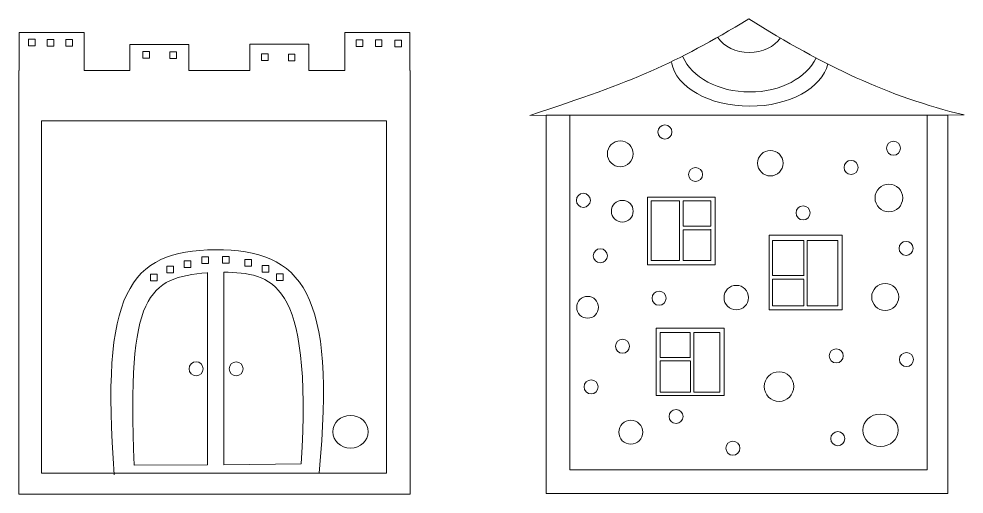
# Model space of a CAD drawing. Header units: centimetres. Extents: x -21.6 to 35.6, y -35.6 to 48.3.
# Drawn here: x -8.91 to 4.64, y 6.4 to 13.2 of the extents above; entities that cross this region are included whole.
import ezdxf

# ---------------------------------------------------------------- set-up
doc = ezdxf.new("R2010")
doc.units = ezdxf.units.CM
doc.header["$MEASUREMENT"] = 0
doc.layers.add('layer 1', color=7, linetype='Continuous')

msp = doc.modelspace()

# ---------------------------------------------------------------- linework, layer by layer
at = {"layer": 'layer 1', "color": 250, "lineweight": 9}
for points in [[(-8.77273, 12.81419), (-8.67749, 12.81419), (-8.67749, 12.90943), (-8.77273, 12.90943), (-8.77273, 12.81419)], [(-8.50285, 12.81313), (-8.40761, 12.81313), (-8.40761, 12.90837), (-8.50285, 12.90837), (-8.50285, 12.81313)], [(-8.23827, 12.81313), (-8.14303, 12.81313), (-8.14303, 12.90837), (-8.23827, 12.90837), (-8.23827, 12.81313)], [(-4.07688, 12.80572), (-3.98164, 12.80572), (-3.98164, 12.90096), (-4.07688, 12.90096), (-4.07688, 12.80572)], [(-3.80172, 12.8044), (-3.70648, 12.8044), (-3.70648, 12.89964), (-3.80172, 12.89964), (-3.80172, 12.8044)], [(-3.52232, 12.79937), (-3.42708, 12.79937), (-3.42708, 12.89461), (-3.52232, 12.89461), (-3.52232, 12.79937)], [(-7.13231, 12.63744), (-7.03707, 12.63744), (-7.03707, 12.73268), (-7.13231, 12.73268), (-7.13231, 12.63744)], [(-6.74813, 12.63215), (-6.65289, 12.63215), (-6.65289, 12.72739), (-6.74813, 12.72739), (-6.74813, 12.63215)], [(-5.43367, 12.60569), (-5.33843, 12.60569), (-5.33843, 12.70093), (-5.43367, 12.70093), (-5.43367, 12.60569)], [(-5.04844, 12.6004), (-4.9532, 12.6004), (-4.9532, 12.69564), (-5.04844, 12.69564), (-5.04844, 12.6004)], [(-6.29042, 9.69688), (-6.19518, 9.69688), (-6.19518, 9.79212), (-6.29042, 9.79212), (-6.29042, 9.69688)], [(-5.99408, 9.70217), (-5.89884, 9.70217), (-5.89884, 9.79741), (-5.99408, 9.79741), (-5.99408, 9.70217)], [(-5.6734, 9.65983), (-5.57816, 9.65983), (-5.57816, 9.75507), (-5.6734, 9.75507), (-5.6734, 9.65983)], [(-6.79207, 9.5667), (-6.69683, 9.5667), (-6.69683, 9.66194), (-6.79207, 9.66194), (-6.79207, 9.5667)], [(-6.54335, 9.63972), (-6.44811, 9.63972), (-6.44811, 9.73496), (-6.54335, 9.73496), (-6.54335, 9.63972)], [(-5.4247, 9.57623), (-5.32946, 9.57623), (-5.32946, 9.67147), (-5.4247, 9.67147), (-5.4247, 9.57623)], [(-7.02279, 9.45029), (-6.92755, 9.45029), (-6.92755, 9.54553), (-7.02279, 9.54553), (-7.02279, 9.45029)], [(-5.21832, 9.45452), (-5.12308, 9.45452), (-5.12308, 9.54976), (-5.21832, 9.54976), (-5.21832, 9.45452)]]:
    msp.add_lwpolyline(points, close=True, dxfattribs=at)
for centre, major_axis, ratio in [((0.34912, 11.58175), (0, 0.10054), 1), ((-0.29117, 11.26954), (0, 0.18522), 0.99994601), ((3.62467, 11.34892), (0, 0.10054), 1), ((1.8599, 11.1346), (0, 0.18257), 0.99994523), ((3.01613, 11.07375), (0, 0.10054), 1), ((0.78833, 10.97321), (0, 0.10054), 1), ((-0.82034, 10.60279), (0, 0.10054), 1), ((3.55852, 10.63718), (0, 0.19845), 0.99994961), ((-0.26206, 10.44668), (0, 0.15611), 0.99993594), ((2.32821, 10.42288), (0, 0.10054), 1), ((-0.57692, 9.80904), (0, 0.10054), 1), ((3.80458, 9.91488), (0, 0.10054), 1), ((1.37107, 9.21014), (0, 0.17516), 0.99994291), ((3.5056, 9.21902), (0, 0.19315), 0.99994823), ((-0.75948, 9.07085), (0, 0.15611), 0.99993594), ((0.26446, 9.2005), (0, 0.10054), 1), ((-0.25942, 8.51258), (0, 0.10054), 1), ((2.80446, 8.375), (0, 0.10054), 1), ((3.80988, 8.32208), (0, 0.10054), 1), ((-6.37086, 8.19087), (0, 0.10054), 1), ((-5.79618, 8.18981), (0, 0.10054), 1), ((1.98425, 7.93578), (0, 0.21168), 0.99995276), ((-0.70921, 7.9305), (0, 0.10054), 1), ((0.50787, 7.50716), (0, 0.10054), 1), ((-4.15724, 7.28858), (0.254, 0), 0.91665354), ((-0.14035, 7.28226), (0, 0.17199), 0.99994186), ((3.43736, 7.30974), (0.254, 0), 0.91665354), ((2.82562, 7.18966), (0, 0.10054), 1), ((1.32279, 7.05208), (0, 0.10054), 1)]:
    msp.add_ellipse(centre, major_axis=major_axis, ratio=ratio, dxfattribs=at)
for points, knots in [([(4.63646, 11.82505), (4.63646, 11.82505), (-1.58691, 11.81831), (-1.58691, 11.81831), (-1.58691, 11.81831), (-0.07132, 12.31733), (0.46982, 12.54979), (1.55018, 13.20107), (1.55018, 13.20107), (2.637, 12.52718), (3.5442, 12.08899), (4.63646, 11.82505)], [0, 0, 0, 0, 0.25, 0.25, 0.25, 0.25, 0.5, 0.5, 0.5, 0.5, 1, 1, 1, 1]), ([(-8.90699, 12.46004), (-8.90699, 12.46004), (-8.90699, 13.00507), (-8.90699, 13.00507), (-8.90699, 13.00507), (-8.90699, 13.00507), (-7.97565, 13.00507), (-7.97565, 13.00507), (-7.97565, 13.00507), (-7.97565, 13.00507), (-7.97565, 12.46004), (-7.97565, 12.46004)], [0, 0, 0, 0, 0.25, 0.25, 0.25, 0.25, 0.5, 0.5, 0.5, 0.5, 1, 1, 1, 1]), ([(-4.23762, 12.46004), (-4.23762, 12.46004), (-4.23762, 13.00507), (-4.23762, 13.00507), (-4.23762, 13.00507), (-4.23762, 13.00507), (-3.30628, 13.00507), (-3.30628, 13.00507), (-3.30628, 13.00507), (-3.30628, 13.00507), (-3.30628, 12.46004), (-3.30628, 12.46004)], [0, 0, 0, 0, 0.25, 0.25, 0.25, 0.25, 0.5, 0.5, 0.5, 0.5, 1, 1, 1, 1]), ([(2.0031, 12.92852), (1.91676, 12.80404), (1.74957, 12.71966), (1.55752, 12.71966), (1.55752, 12.71966), (1.36283, 12.71966), (1.19373, 12.80637), (1.10845, 12.93365)], [0, 0, 0, 0, 0.33333333, 0.33333333, 0.33333333, 0.33333333, 1, 1, 1, 1]), ([(-7.31949, 12.46004), (-7.31949, 12.46004), (-7.31949, 12.83574), (-7.31949, 12.83574), (-7.31949, 12.83574), (-7.31949, 12.83574), (-6.47282, 12.83574), (-6.47282, 12.83574), (-6.47282, 12.83574), (-6.47282, 12.83574), (-6.47282, 12.46004), (-6.47282, 12.46004)], [0, 0, 0, 0, 0.25, 0.25, 0.25, 0.25, 0.5, 0.5, 0.5, 0.5, 1, 1, 1, 1]), ([(-5.60075, 12.46004), (-5.60075, 12.46004), (-5.60075, 12.83732), (-5.60075, 12.83732), (-5.60075, 12.83732), (-5.60075, 12.83732), (-4.75408, 12.83732), (-4.75408, 12.83732), (-4.75408, 12.83732), (-4.75408, 12.83732), (-4.75408, 12.46004), (-4.75408, 12.46004)], [0, 0, 0, 0, 0.25, 0.25, 0.25, 0.25, 0.5, 0.5, 0.5, 0.5, 1, 1, 1, 1]), ([(0.60669, 12.65825), (0.73073, 12.36673), (1.1125, 12.15439), (1.56424, 12.15439), (1.56424, 12.15439), (2.0081, 12.15439), (2.38443, 12.35939), (2.51507, 12.64308)], [0, 0, 0, 0, 0.33333333, 0.33333333, 0.33333333, 0.33333333, 1, 1, 1, 1]), ([(0.44254, 12.57547), (0.50914, 12.22387), (0.98594, 11.95119), (1.56424, 11.95119), (1.56424, 11.95119), (2.13206, 11.95119), (2.60202, 12.21408), (2.68192, 12.55643)], [0, 0, 0, 0, 0.33333333, 0.33333333, 0.33333333, 0.33333333, 1, 1, 1, 1]), ([(-3.30628, 12.46004), (-3.30628, 12.46004), (-3.30095, 12.46004), (-3.30095, 12.46004), (-3.30095, 12.46004), (-3.30095, 12.46004), (-3.30095, 6.39577), (-3.30095, 6.39577), (-3.30095, 6.39577), (-3.30095, 6.39577), (-8.91016, 6.39577), (-8.91016, 6.39577), (-8.91016, 6.39577), (-8.91016, 6.39577), (-8.91016, 12.46004), (-8.91016, 12.46004), (-8.91016, 12.46004), (-8.91016, 12.46004), (-8.90699, 12.46004), (-8.90699, 12.46004)], [0, 0, 0, 0, 0.16666667, 0.16666667, 0.16666667, 0.16666667, 0.33333333, 0.33333333, 0.33333333, 0.33333333, 0.5, 0.5, 0.5, 0.5, 0.66666667, 0.66666667, 0.66666667, 0.66666667, 1, 1, 1, 1]), ([(-1.3536, 11.82168), (-1.3536, 11.82168), (4.40373, 11.82168), (4.40373, 11.82168), (4.40373, 11.82168), (4.40373, 11.82168), (4.40373, 6.40639), (4.40373, 6.40639), (4.40373, 6.40639), (4.40373, 6.40639), (-1.3536, 6.40639), (-1.3536, 6.40639), (-1.3536, 6.40639), (-1.3536, 6.40639), (-1.3536, 11.82168), (-1.3536, 11.82168)], [0, 0, 0, 0, 0.2, 0.2, 0.2, 0.2, 0.4, 0.4, 0.4, 0.4, 0.6, 0.6, 0.6, 0.6, 1, 1, 1, 1]), ([(4.1074, 11.82447), (4.1074, 11.82447), (4.1074, 6.74506), (4.1074, 6.74506), (4.1074, 6.74506), (4.1074, 6.74506), (-1.01494, 6.74506), (-1.01494, 6.74506), (-1.01494, 6.74506), (-1.01494, 6.74506), (-1.01494, 11.82168), (-1.01494, 11.82168)], [0, 0, 0, 0, 0.25, 0.25, 0.25, 0.25, 0.5, 0.5, 0.5, 0.5, 1, 1, 1, 1]), ([(-8.58736, 11.74092), (-8.58736, 11.74092), (-3.6396, 11.74092), (-3.6396, 11.74092), (-3.6396, 11.74092), (-3.6396, 11.74092), (-3.6396, 6.6974), (-3.6396, 6.6974), (-3.6396, 6.6974), (-3.6396, 6.6974), (-8.58736, 6.6974), (-8.58736, 6.6974), (-8.58736, 6.6974), (-8.58736, 6.6974), (-8.58736, 11.74092), (-8.58736, 11.74092)], [0, 0, 0, 0, 0.2, 0.2, 0.2, 0.2, 0.4, 0.4, 0.4, 0.4, 0.6, 0.6, 0.6, 0.6, 1, 1, 1, 1]), ([(0.10004, 10.64717), (0.10004, 10.64717), (1.07103, 10.64717), (1.07103, 10.64717), (1.07103, 10.64717), (1.07103, 10.64717), (1.07103, 9.68001), (1.07103, 9.68001), (1.07103, 9.68001), (1.07103, 9.68001), (0.10004, 9.68001), (0.10004, 9.68001), (0.10004, 9.68001), (0.10004, 9.68001), (0.10004, 10.64717), (0.10004, 10.64717)], [0, 0, 0, 0, 0.2, 0.2, 0.2, 0.2, 0.4, 0.4, 0.4, 0.4, 0.6, 0.6, 0.6, 0.6, 1, 1, 1, 1]), ([(0.5584, 9.7425), (0.5584, 9.7425), (0.1533, 9.7425), (0.1533, 9.7425), (0.1533, 9.7425), (0.1533, 9.7425), (0.1533, 10.59426), (0.1533, 10.59426), (0.1533, 10.59426), (0.1533, 10.59426), (0.5584, 10.59426), (0.5584, 10.59426)], [0, 0, 0, 0, 0.25, 0.25, 0.25, 0.25, 0.5, 0.5, 0.5, 0.5, 1, 1, 1, 1]), ([(0.6084, 10.59426), (0.6084, 10.59426), (1.00843, 10.59426), (1.00843, 10.59426), (1.00843, 10.59426), (1.00843, 10.59426), (1.00843, 10.23092), (1.00843, 10.23092)], [0, 0, 0, 0, 0.33333333, 0.33333333, 0.33333333, 0.33333333, 1, 1, 1, 1]), ([(1.00843, 10.19166), (1.00843, 10.19166), (1.00843, 10.18224), (1.00843, 10.18224), (1.00843, 10.18224), (1.00843, 10.18224), (0.6084, 10.18224), (0.6084, 10.18224)], [0, 0, 0, 0, 0.33333333, 0.33333333, 0.33333333, 0.33333333, 1, 1, 1, 1]), ([(1.00843, 10.19166), (1.00843, 10.19166), (1.00843, 9.7425), (1.00843, 9.7425), (1.00843, 9.7425), (1.00843, 9.7425), (0.6084, 9.7425), (0.6084, 9.7425)], [0, 0, 0, 0, 0.33333333, 0.33333333, 0.33333333, 0.33333333, 1, 1, 1, 1]), ([(1.84162, 10.10161), (1.84162, 10.10161), (2.88659, 10.10161), (2.88659, 10.10161), (2.88659, 10.10161), (2.88659, 10.10161), (2.88659, 9.03546), (2.88659, 9.03546), (2.88659, 9.03546), (2.88659, 9.03546), (1.84162, 9.03546), (1.84162, 9.03546), (1.84162, 9.03546), (1.84162, 9.03546), (1.84162, 10.10161), (1.84162, 10.10161)], [0, 0, 0, 0, 0.2, 0.2, 0.2, 0.2, 0.4, 0.4, 0.4, 0.4, 0.6, 0.6, 0.6, 0.6, 1, 1, 1, 1]), ([(1.89242, 9.5255), (1.89242, 9.5255), (1.89242, 10.02541), (1.89242, 10.02541), (1.89242, 10.02541), (1.89242, 10.02541), (2.33881, 10.02541), (2.33881, 10.02541)], [0, 0, 0, 0, 0.33333333, 0.33333333, 0.33333333, 0.33333333, 1, 1, 1, 1]), ([(2.38881, 10.02541), (2.38881, 10.02541), (2.82799, 10.02541), (2.82799, 10.02541), (2.82799, 10.02541), (2.82799, 10.02541), (2.82799, 9.09353), (2.82799, 9.09353), (2.82799, 9.09353), (2.82799, 9.09353), (2.38947, 9.09353), (2.38947, 9.09353)], [0, 0, 0, 0, 0.25, 0.25, 0.25, 0.25, 0.5, 0.5, 0.5, 0.5, 1, 1, 1, 1]), ([(-7.54309, 6.672), (-7.74132, 9.27063), (-7.34761, 9.88883), (-6.09342, 9.89507), (-6.09342, 9.89507), (-4.8516, 9.90124), (-4.3522, 9.28041), (-4.60908, 6.6974)], [0, 0, 0, 0, 0.33333333, 0.33333333, 0.33333333, 0.33333333, 1, 1, 1, 1]), ([(-6.20821, 6.81367), (-6.20821, 6.81367), (-7.25784, 6.81219), (-7.25784, 6.81219), (-7.25784, 6.81219), (-7.36833, 9.28041), (-7.05478, 9.49167), (-6.20821, 9.56645)], [0, 0, 0, 0, 0.33333333, 0.33333333, 0.33333333, 0.33333333, 1, 1, 1, 1]), ([(-5.97398, 9.57515), (-5.29673, 9.55283), (-4.69925, 9.50712), (-4.8652, 6.82688), (-4.8652, 6.82688), (-4.8652, 6.82688), (-5.97398, 6.81267), (-5.97398, 6.81267)], [0, 0, 0, 0, 0.33333333, 0.33333333, 0.33333333, 0.33333333, 1, 1, 1, 1]), ([(2.33881, 9.09353), (2.33881, 9.09353), (1.89242, 9.09353), (1.89242, 9.09353), (1.89242, 9.09353), (1.89242, 9.09353), (1.89242, 9.47424), (1.89242, 9.47424)], [0, 0, 0, 0, 0.33333333, 0.33333333, 0.33333333, 0.33333333, 1, 1, 1, 1]), ([(0.22493, 8.77283), (0.22493, 8.77283), (1.19592, 8.77283), (1.19592, 8.77283), (1.19592, 8.77283), (1.19592, 8.77283), (1.19592, 7.80567), (1.19592, 7.80567), (1.19592, 7.80567), (1.19592, 7.80567), (0.22493, 7.80567), (0.22493, 7.80567), (0.22493, 7.80567), (0.22493, 7.80567), (0.22493, 8.77283), (0.22493, 8.77283)], [0, 0, 0, 0, 0.2, 0.2, 0.2, 0.2, 0.4, 0.4, 0.4, 0.4, 0.6, 0.6, 0.6, 0.6, 1, 1, 1, 1]), ([(0.27952, 8.35267), (0.27952, 8.35267), (0.27952, 8.70805), (0.27952, 8.70805), (0.27952, 8.70805), (0.27952, 8.70805), (0.71281, 8.70805), (0.71281, 8.70805)], [0, 0, 0, 0, 0.33333333, 0.33333333, 0.33333333, 0.33333333, 1, 1, 1, 1]), ([(0.76281, 8.70805), (0.76281, 8.70805), (1.13465, 8.70805), (1.13465, 8.70805), (1.13465, 8.70805), (1.13465, 8.70805), (1.13465, 7.85629), (1.13465, 7.85629), (1.13465, 7.85629), (1.13465, 7.85629), (0.76281, 7.85629), (0.76281, 7.85629)], [0, 0, 0, 0, 0.25, 0.25, 0.25, 0.25, 0.5, 0.5, 0.5, 0.5, 1, 1, 1, 1]), ([(0.71313, 7.85629), (0.71313, 7.85629), (0.27952, 7.85629), (0.27952, 7.85629), (0.27952, 7.85629), (0.27952, 7.85629), (0.27952, 8.30267), (0.27952, 8.30267)], [0, 0, 0, 0, 0.33333333, 0.33333333, 0.33333333, 0.33333333, 1, 1, 1, 1])]:
    msp.add_open_spline(points, degree=3, knots=knots, dxfattribs=at)
for points in [[(-7.97565, 12.46004), (-7.97565, 12.46004), (-7.31949, 12.46004), (-7.31949, 12.46004)], [(-6.47282, 12.46004), (-6.47282, 12.46004), (-5.60075, 12.46004), (-5.60075, 12.46004)], [(-4.75408, 12.46004), (-4.75408, 12.46004), (-4.23762, 12.46004), (-4.23762, 12.46004)], [(0.5584, 9.7425), (0.5584, 9.7425), (0.5584, 10.59426), (0.5584, 10.59426)], [(0.6084, 10.59426), (0.6084, 10.59426), (0.6084, 10.23224), (0.6084, 10.23224)], [(0.6084, 10.23224), (0.6084, 10.23224), (1.00843, 10.23092), (1.00843, 10.23092)], [(0.6084, 10.18223), (0.6084, 10.18223), (0.6084, 9.7425), (0.6084, 9.7425)], [(2.33881, 9.5218), (2.33881, 9.5218), (2.33881, 10.02541), (2.33881, 10.02541)], [(2.38881, 10.02541), (2.38881, 10.02541), (2.38947, 9.09353), (2.38947, 9.09353)], [(-6.20821, 6.81371), (-6.20821, 6.81371), (-6.20821, 9.56864), (-6.20821, 9.56864)], [(-5.97398, 9.57515), (-5.97398, 9.57515), (-5.97398, 6.81267), (-5.97398, 6.81267)], [(1.89242, 9.5255), (1.89242, 9.5255), (2.33881, 9.5255), (2.33881, 9.5255)], [(2.33881, 9.4755), (2.33881, 9.4755), (1.89242, 9.47424), (1.89242, 9.47424)], [(2.33881, 9.09353), (2.33881, 9.09353), (2.33881, 9.47088), (2.33881, 9.47088)], [(0.71281, 8.34907), (0.71281, 8.34907), (0.71281, 8.70805), (0.71281, 8.70805)], [(0.76281, 8.70805), (0.76281, 8.70805), (0.76281, 7.85629), (0.76281, 7.85629)], [(0.27952, 8.35267), (0.27952, 8.35267), (0.71281, 8.35267), (0.71281, 8.35267)], [(0.71281, 8.30267), (0.71281, 8.30267), (0.27952, 8.30267), (0.27952, 8.30267)], [(0.71313, 7.85629), (0.71313, 7.85629), (0.71313, 8.30615), (0.71313, 8.30615)]]:
    msp.add_open_spline(points, degree=3, dxfattribs=at)

doc.saveas('drawing.dxf')
